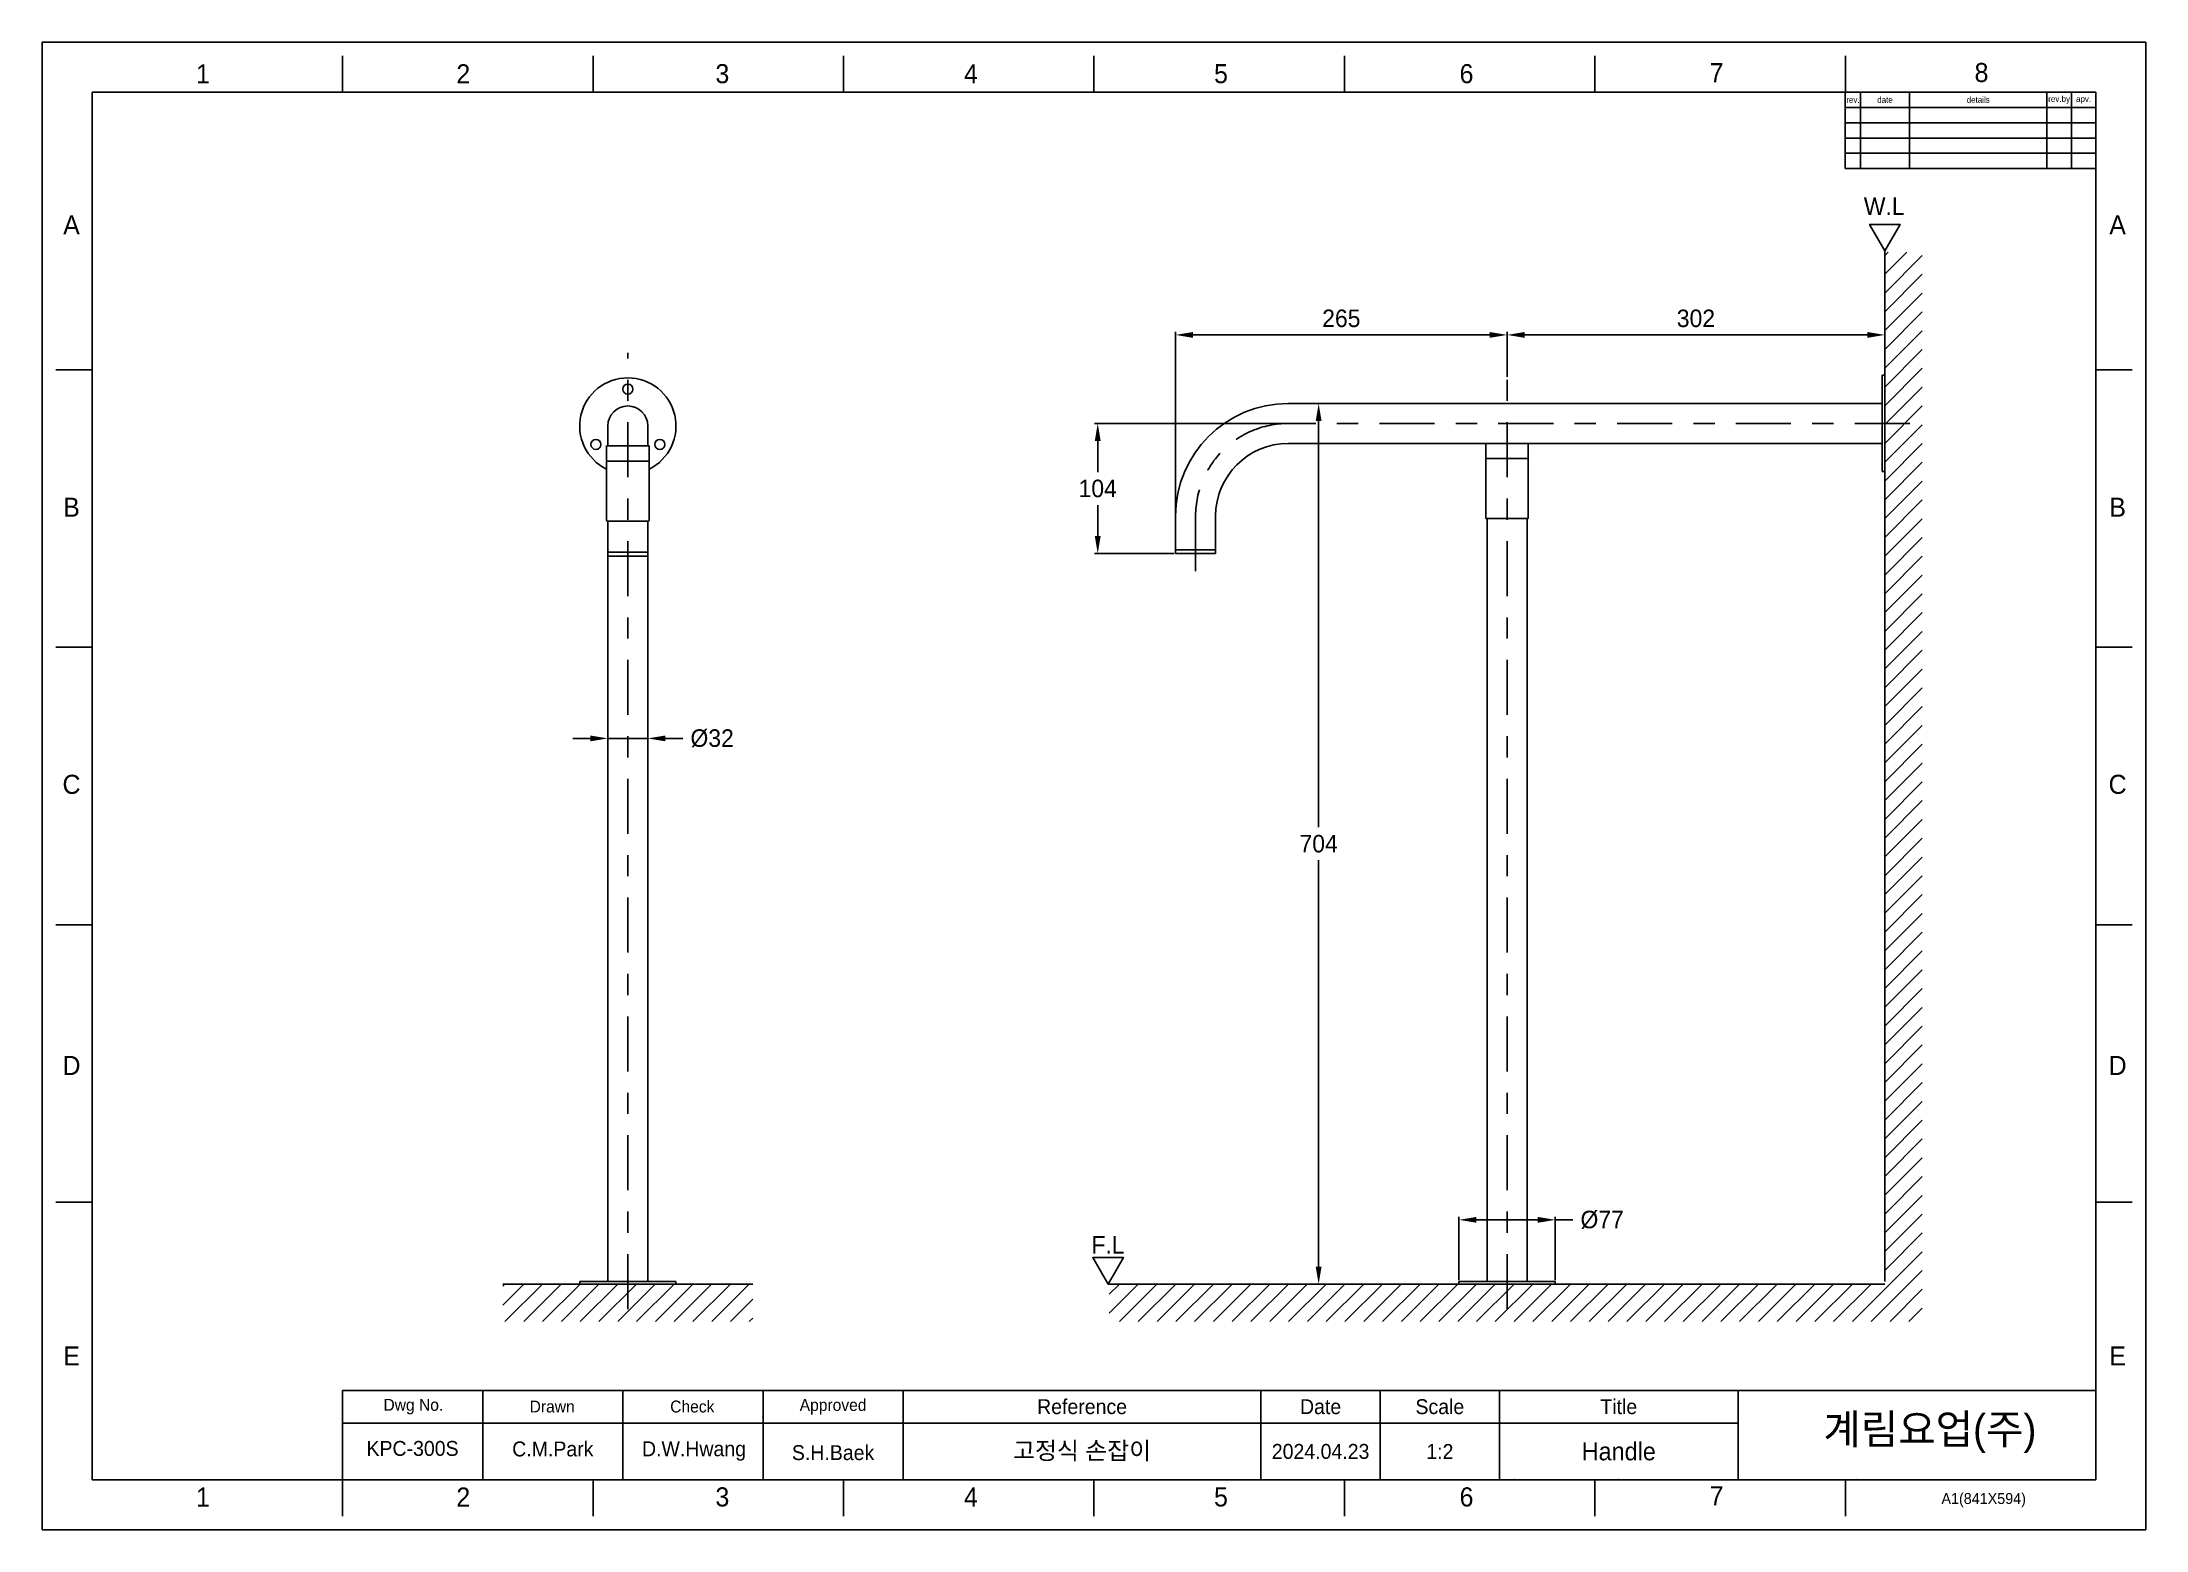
# Model space of a CAD drawing. Extents: x 31137 to 31978, y -12516 to -11921.
import ezdxf

# ---------------------------------------------------------------- set-up
doc = ezdxf.new("R2010")
doc.units = 0
doc.header["$MEASUREMENT"] = 0
doc.linetypes.add('CENTER', pattern=[47.5, 22, -8.5, 8.5, -8.5])
doc.linetypes.add('CENTERX2', pattern=[101.6, 63.5, -12.7, 12.7, -12.7])
doc.layers.get('0').update_dxf_attribs({"linetype": 'CONTINUOUS'})
doc.layers.add('DIM', color=3, linetype='CONTINUOUS', lineweight=9)
for name, color, linetype in [('FORM', 7, 'CONTINUOUS'), ('HATCH', 5, 'CONTINUOUS'), ('TEXT', 2, 'CONTINUOUS'), ('W.L', 2, 'CONTINUOUS')]:
    doc.layers.add(name, color=color, linetype=linetype)
doc.styles.add('ROMANS', font='')
doc.styles.get("Standard").update_dxf_attribs({"font": ''})
doc.styles.get('ROMANS').set_extended_font_data('Gulim')
doc.styles.get('Standard').set_extended_font_data('Gulim')
doc.dimstyles.new('ISO-25', dxfattribs={"dimtxt": 8, "dimasz": 6, "dimexe": 1.25, "dimexo": 0.625, "dimtad": 1, "dimtih": 1, "dimtoh": 1, "dimdec": 1, "dimdsep": 46, "dimtxsty": 'Standard', "dimcen": 2.5, "dimclrd": 3, "dimclre": 3, "dimclrt": 3, "dimadec": 0, "dimazin": 0, "dimtfac": 1, "dimtdec": 1, "dimtmove": 0, "dimatfit": 3, "dimfxl": 1, "dimarcsym": 0})

# ---------------------------------------------------------------- blocks, each defined once
blk = doc.blocks.new('*D23')
at = {"layer": 'DIM', "color": 3, "lineweight": -2, "transparency": 16777216}
for p, q in [((31722.21, -12055.17), (31722.21, -12037.14)), ((31729.21, -12038.39), (31866.21, -12038.39)), ((31873.21, -12054.92), (31873.21, -12037.14))]:
    blk.add_line(p, q, dxfattribs=at)
at = {"layer": 'DIM', "color": 3, "transparency": 16777216}
for points in [[(31729.21, -12037.22), (31729.21, -12039.56), (31722.21, -12038.39)], [(31866.21, -12037.22), (31866.21, -12039.56), (31873.21, -12038.39)]]:
    blk.add_solid(points, dxfattribs=at)
at = {"layer": 'DIM', "color": 3, "transparency": 16777216, "insert": (31797.71, -12031.8), "char_height": 7, "attachment_point": 5}
blk.add_mtext('302', dxfattribs=at)
blk = doc.blocks.new('*D24')
at = {"layer": 'DIM', "color": 3, "lineweight": -2, "transparency": 16777216}
for p, q in [((31589.71, -12125.17), (31589.71, -12037.14)), ((31715.21, -12038.39), (31596.71, -12038.39)), ((31722.21, -12037.77), (31722.21, -12037.14))]:
    blk.add_line(p, q, dxfattribs=at)
at = {"layer": 'DIM', "color": 3, "transparency": 16777216}
for points in [[(31596.71, -12037.22), (31596.71, -12039.56), (31589.71, -12038.39)], [(31715.21, -12037.22), (31715.21, -12039.56), (31722.21, -12038.39)]]:
    blk.add_solid(points, dxfattribs=at)
at = {"layer": 'DIM', "color": 3, "transparency": 16777216, "insert": (31655.96, -12031.8), "char_height": 7, "attachment_point": 5}
blk.add_mtext('265', dxfattribs=at)
blk = doc.blocks.new('*D25')
at = {"layer": 'DIM', "color": 3, "lineweight": -2, "transparency": 16777216}
for p, q in [((31702.96, -12416.17), (31702.96, -12390.85)), ((31709.96, -12392.1), (31734.46, -12392.1)), ((31741.46, -12416.17), (31741.46, -12390.85)), ((31741.46, -12392.1), (31748.46, -12392.1))]:
    blk.add_line(p, q, dxfattribs=at)
at = {"layer": 'DIM', "color": 3, "transparency": 16777216}
for points in [[(31709.96, -12390.93), (31709.96, -12393.27), (31702.96, -12392.1)], [(31734.46, -12390.93), (31734.46, -12393.27), (31741.46, -12392.1)]]:
    blk.add_solid(points, dxfattribs=at)
at = {"layer": 'DIM', "color": 3, "transparency": 16777216, "insert": (31760.23, -12392.1), "char_height": 7, "attachment_point": 5}
blk.add_mtext('%%C77', dxfattribs=at)
blk = doc.blocks.new('*D26')
at = {"layer": 'DIM', "color": 3, "lineweight": -2, "transparency": 16777216}
for p, q in [((31643.94, -12065.79), (31648.14, -12065.79)), ((31646.89, -12072.79), (31646.89, -12235.2)), ((31646.89, -12410.79), (31646.89, -12248.39)), ((31635.34, -12417.79), (31648.14, -12417.79))]:
    blk.add_line(p, q, dxfattribs=at)
at = {"layer": 'DIM', "color": 3, "transparency": 16777216}
for points in [[(31645.72, -12072.79), (31648.06, -12072.79), (31646.89, -12065.79)], [(31645.72, -12410.79), (31648.06, -12410.79), (31646.89, -12417.79)]]:
    blk.add_solid(points, dxfattribs=at)
at = {"layer": 'DIM', "color": 3, "transparency": 16777216, "insert": (31646.89, -12241.79), "char_height": 7, "attachment_point": 5}
blk.add_mtext('704', dxfattribs=at)
blk = doc.blocks.new('*D27')
at = {"layer": 'DIM', "color": 3, "lineweight": -2, "transparency": 16777216}
for p, q in [((31634.09, -12073.79), (31557.33, -12073.79)), ((31558.58, -12080.79), (31558.58, -12093.2)), ((31558.58, -12118.79), (31558.58, -12106.39)), ((31589.09, -12125.79), (31557.33, -12125.79))]:
    blk.add_line(p, q, dxfattribs=at)
at = {"layer": 'DIM', "color": 3, "transparency": 16777216}
for points in [[(31557.41, -12080.79), (31559.75, -12080.79), (31558.58, -12073.79)], [(31557.41, -12118.79), (31559.75, -12118.79), (31558.58, -12125.79)]]:
    blk.add_solid(points, dxfattribs=at)
at = {"layer": 'DIM', "color": 3, "transparency": 16777216, "insert": (31558.58, -12099.79), "char_height": 7, "attachment_point": 5}
blk.add_mtext('104', dxfattribs=at)
blk = doc.blocks.new('*D28')
at = {"layer": 'DIM', "color": 3, "lineweight": -2, "transparency": 16777216}
for p, q in [((31355.75, -12199.67), (31348.75, -12199.67)), ((31362.75, -12199.04), (31362.75, -12198.42)), ((31362.75, -12199.67), (31378.75, -12199.67)), ((31378.75, -12199.04), (31378.75, -12198.42)), ((31385.75, -12199.67), (31392.75, -12199.67))]:
    blk.add_line(p, q, dxfattribs=at)
at = {"layer": 'DIM', "color": 3, "transparency": 16777216}
for points in [[(31355.75, -12198.5), (31355.75, -12200.83), (31362.75, -12199.67)], [(31385.75, -12198.5), (31385.75, -12200.83), (31378.75, -12199.67)]]:
    blk.add_solid(points, dxfattribs=at)
at = {"layer": 'DIM', "color": 3, "transparency": 16777216, "insert": (31404.45, -12199.67), "char_height": 7, "attachment_point": 5}
blk.add_mtext('%%C32', dxfattribs=at)

msp = doc.modelspace()

# ---------------------------------------------------------------- hatches: boundary and pattern name
at = {"layer": 'HATCH', "linetype": 'ByBlock'}
h = msp.add_hatch(dxfattribs=at)
h.set_pattern_fill('ANSI31', color=5, scale=42.5, style=0)
h.set_pattern_definition([(45, (1033.1506, 0), (-3.7565048, 3.7565048), [])])
h.paths.add_polyline_path([(31888.21, -12005.29), (31873.21, -12005.29), (31873.21, -12417.79), (31563.17, -12417.79), (31563.17, -12432.79), (31888.21, -12432.79)])
h = msp.add_hatch(dxfattribs=at)
h.set_pattern_fill('ANSI31', color=5, scale=42.5, style=0)
h.set_pattern_definition([(45, (-474.66, 0), (-3.7565048, 3.7565048), [])])
h.paths.add_polyline_path([(31420.75, -12417.79), (31390, -12417.79), (31351.5, -12417.79), (31320.75, -12417.79), (31320.75, -12432.79), (31420.75, -12432.79)])

# ---------------------------------------------------------------- linework, layer by layer
at = {"color": 1, "linetype": 'CENTER'}
for p, q in [((31370.75, -12427.79), (31370.75, -12045.54)), ((31722.21, -12427.79), (31722.21, -12055.79)), ((31883.21, -12073.79), (31634.71, -12073.79)), ((31597.71, -12110.79), (31597.71, -12135.79))]:
    msp.add_line(p, q, dxfattribs=at)
for p, q in [((31872.21, -12054.54), (31872.21, -12093.04)), ((31873.21, -12093.04), (31873.21, -12054.54)), ((31722.21, -12065.79), (31634.71, -12065.79)), ((31872.21, -12065.79), (31722.21, -12065.79)), ((31362.75, -12074.79), (31362.75, -12082.79)), ((31378.75, -12074.79), (31378.75, -12082.79)), ((31362.25, -12088.54), (31362.25, -12082.79)), ((31362.25, -12082.79), (31379.25, -12082.79)), ((31379.25, -12088.54), (31379.25, -12082.79)), ((31722.21, -12081.79), (31634.71, -12081.79)), ((31713.71, -12081.79), (31730.71, -12081.79)), ((31713.71, -12087.54), (31713.71, -12081.79)), ((31872.21, -12081.79), (31722.21, -12081.79)), ((31730.71, -12087.54), (31730.71, -12081.79)), ((31362.25, -12089.04), (31362.25, -12112.54)), ((31362.5, -12088.79), (31379, -12088.79)), ((31379.25, -12089.04), (31379.25, -12112.54)), ((31713.71, -12088.04), (31713.71, -12111.54)), ((31730.46, -12087.79), (31713.96, -12087.79)), ((31730.71, -12088.04), (31730.71, -12111.54)), ((31873.21, -12093.04), (31872.21, -12093.04)), ((31362.5, -12112.79), (31379, -12112.79)), ((31362.75, -12112.79), (31362.75, -12416.79)), ((31378.75, -12112.79), (31378.75, -12416.79)), ((31589.71, -12110.79), (31589.71, -12125.79)), ((31605.71, -12110.79), (31605.71, -12125.79)), ((31730.46, -12111.79), (31713.96, -12111.79)), ((31714.21, -12111.79), (31714.21, -12275.23)), ((31714.21, -12111.79), (31714.21, -12416.79)), ((31729.77, -12111.79), (31714.65, -12111.79)), ((31730.21, -12111.79), (31730.21, -12275.23)), ((31730.21, -12111.79), (31730.21, -12416.79)), ((31362.75, -12125.29), (31378.75, -12125.29)), ((31362.75, -12126.79), (31378.75, -12126.79)), ((31605.71, -12124.29), (31589.71, -12124.29)), ((31605.71, -12125.79), (31589.71, -12125.79)), ((31351.5, -12417.79), (31351.5, -12416.79)), ((31351.5, -12416.79), (31390, -12416.79)), ((31351.5, -12417.79), (31390, -12417.79)), ((31390, -12417.79), (31390, -12416.79)), ((31702.96, -12416.79), (31702.96, -12417.79)), ((31741.46, -12416.79), (31702.96, -12416.79)), ((31741.46, -12417.79), (31702.96, -12417.79)), ((31741.46, -12416.79), (31741.46, -12417.79))]:
    msp.add_line(p, q)
for centre in [(31370.75, -12060.04), (31357.98, -12082.17), (31383.53, -12082.17)]:
    msp.add_circle(centre, 2)
for centre, radius, start, end in [((31370.75, -12074.79), 19.25, 296.20336, 243.79664), ((31370.75, -12074.79), 8, 0, 180), ((31634.71, -12110.79), 45, 90, 180), ((31634.71, -12110.79), 29, 90, 180), ((31362.5, -12088.54), 0.25, 180, 270), ((31362.5, -12089.04), 0.25, 90, 180), ((31379, -12088.54), 0.25, 270, 0), ((31379, -12089.04), 0.25, 0, 90), ((31713.96, -12087.54), 0.25, 180, 270), ((31713.96, -12088.04), 0.25, 90, 180), ((31730.46, -12087.54), 0.25, 270, 0), ((31730.46, -12088.04), 0.25, 0, 90), ((31362.5, -12112.54), 0.25, 180, 270), ((31379, -12112.54), 0.25, 270, 0), ((31713.96, -12111.54), 0.25, 180, 270), ((31730.46, -12111.54), 0.25, 270, 0)]:
    msp.add_arc(centre, radius, start, end)
msp.add_arc((31634.71, -12110.79), 37, 90, 180, dxfattribs=at)
at = {"layer": 'FORM', "color": 7, "linetype": 'Continuous'}
for p, q in [((31136.59, -12516.05), (31136.59, -11921.34)), ((31136.59, -11921.34), (31977.59, -11921.34)), ((31977.59, -12516.05), (31977.59, -11921.34)), ((31256.74, -11941.36), (31256.74, -11926.81)), ((31356.86, -11941.36), (31356.86, -11926.81)), ((31456.97, -11941.36), (31456.97, -11926.81)), ((31557.09, -11941.36), (31557.09, -11926.81)), ((31657.21, -11941.36), (31657.21, -11926.81)), ((31757.33, -11941.36), (31757.33, -11926.81)), ((31857.45, -11941.36), (31857.45, -11926.81)), ((31156.62, -11941.36), (31156.62, -12496.02)), ((31957.57, -11941.36), (31156.62, -11941.36)), ((31156.62, -12052.3), (31142.06, -12052.3)), ((31957.57, -12052.29), (31972.12, -12052.29)), ((31156.62, -12163.23), (31142.06, -12163.23)), ((31957.57, -12163.22), (31972.13, -12163.22)), ((31156.62, -12274.16), (31142.06, -12274.16)), ((31957.57, -12274.15), (31972.13, -12274.15)), ((31156.62, -12385.09), (31142.06, -12385.09)), ((31957.58, -12385.09), (31972.13, -12385.09)), ((31312.76, -12460.27), (31256.74, -12460.27)), ((31256.74, -12460.27), (31256.74, -12496.02)), ((31256.74, -12470.99), (31256.74, -12460.27)), ((31957.57, -12496.02), (31156.62, -12496.02)), ((31256.74, -12496.02), (31256.74, -12510.58)), ((31356.86, -12496.02), (31356.86, -12510.58)), ((31456.97, -12496.02), (31456.97, -12510.58)), ((31557.09, -12496.02), (31557.09, -12510.58)), ((31657.21, -12496.02), (31657.21, -12510.58)), ((31757.33, -12496.02), (31757.33, -12510.58)), ((31857.45, -12496.02), (31857.45, -12510.58)), ((31136.59, -12516.05), (31977.59, -12516.05))]:
    msp.add_line(p, q, dxfattribs=at)
at = {"layer": 'FORM'}
for p, q in [((31857.42, -11941.36), (31857.42, -11971.9)), ((31863.53, -11941.36), (31863.53, -11971.9)), ((31883.07, -11941.36), (31883.07, -11971.9)), ((31938.03, -11941.36), (31938.03, -11971.9)), ((31947.8, -11941.36), (31947.8, -11971.9)), ((31957.57, -11947.47), (31857.42, -11947.47)), ((31957.57, -11953.58), (31857.42, -11953.58)), ((31957.57, -11959.68), (31857.42, -11959.68)), ((31957.57, -11965.79), (31857.42, -11965.79)), ((31957.57, -11971.9), (31857.42, -11971.9)), ((31312.76, -12460.27), (31957.57, -12460.27)), ((31312.76, -12460.27), (31312.76, -12496.02)), ((31368.77, -12460.27), (31368.77, -12496.02)), ((31424.79, -12496.02), (31424.79, -12460.27)), ((31480.81, -12496.02), (31480.81, -12460.27)), ((31623.84, -12496.02), (31623.84, -12460.27)), ((31623.84, -12496.02), (31623.84, -12460.27)), ((31623.84, -12496.02), (31623.84, -12460.27)), ((31671.52, -12496.02), (31671.52, -12460.27)), ((31719.19, -12496.02), (31719.19, -12460.27)), ((31814.54, -12496.02), (31814.54, -12460.27)), ((31256.74, -12473.38), (31814.54, -12473.38))]:
    msp.add_line(p, q, dxfattribs=at)
at = {"layer": 'FORM', "linetype": 'Continuous'}
msp.add_line((31957.57, -11941.36), (31957.57, -12496.02), dxfattribs=at)
at = {"layer": 'FORM', "color": 2}
msp.add_line((31873.21, -12054.54), (31872.21, -12054.54), dxfattribs=at)
at = {"layer": 'FORM'}
for p in [(31725.31, -12496.02), (31766.75, -12496.02), (31862.16, -12496.02)]:
    msp.add_point(p, dxfattribs=at)
at = {"layer": 'TEXT'}
msp.add_point((31424.79, -12470.99), dxfattribs=at)
at = {"layer": 'W.L', "color": 2}
for p, q in [((31873.21, -12416.74), (31873.21, -12004.76)), ((31351.5, -12417.79), (31320.75, -12417.79)), ((31390, -12417.79), (31420.75, -12417.79)), ((31873.21, -12417.79), (31562.72, -12417.79))]:
    msp.add_line(p, q, dxfattribs=at)
at = {"layer": 'W.L', "color": 2, "linetype": 'ByBlock'}
for points in [[(31873.21, -12004.76), (31867.1, -11994.19), (31879.32, -11994.19)], [(31562.72, -12417.79), (31556.61, -12407.22), (31568.82, -12407.22)]]:
    msp.add_lwpolyline(points, close=True, dxfattribs=at)

# ---------------------------------------------------------------- texts
at = {"layer": 'FORM', "char_height": 7.63, "attachment_point": 5}
for s, width, insert in [('1', 50.0595, (31200.9, -11934.02)), ('2', 50.0595, (31304.98, -11934.02)), ('3', 50.0595, (31408.54, -11934.02)), ('4', 50.0595, (31507.89, -11934.02)), ('5', 50.0595, (31607.85, -11934.02)), ('6', 50.0595, (31706.01, -11934.02)), ('7', 50.0595, (31805.96, -11933.56)), ('8', 50.0595, (31911.87, -11933.56)), ('A', 10.0119, (31148.35, -11994.42)), ('A', 10.0119, (31966.27, -11994.42)), ('B', 10.0119, (31148.35, -12107.25)), ('B', 10.0119, (31966.27, -12107.25)), ('C', 10.0119, (31148.35, -12218.07)), ('C', 10.0119, (31966.27, -12218.07)), ('D', 10.0119, (31148.35, -12330.4)), ('D', 10.0119, (31966.27, -12330.4)), ('E', 10.0119, (31148.35, -12446.51)), ('E', 10.0119, (31966.27, -12446.51)), ('1', 50.0595, (31200.9, -12502.9)), ('2', 50.0595, (31304.98, -12502.9)), ('3', 50.0595, (31408.54, -12502.9)), ('4', 50.0595, (31507.89, -12502.9)), ('5', 50.0595, (31607.85, -12502.9)), ('6', 50.0595, (31706.01, -12502.9)), ('7', 50.0595, (31805.96, -12502.45))]:
    msp.add_mtext_dynamic_manual_height_columns(s, width=width, gutter_width=12.51, heights=[0], dxfattribs=dict(at, insert=insert))
at = {"layer": 'TEXT', "style": 'ROMANS'}
msp.add_text('A1(841X594)', height=4.3802, dxfattribs=at).set_placement((31895.86, -12505.69))
at = {"layer": 'TEXT', "attachment_point": 5}
for s, width, gutter_width, heights, insert, char_height in [('rev.', 6.1066, 15.27, [0], (31860.48, -11944.42), 2.443), ('date', 19.5411, 15.27, [0], (31873.3, -11944.42), 2.443), ('details', 54.9593, 15.27, [0], (31910.55, -11944.42), 2.443), ('rev.by', 9.7705, 15.27, [0], (31942.91, -11944.42), 2.443), ('apv.', 9.7705, 15.27, [0], (31952.68, -11944.42), 2.443), ('Approved', 56.019, 29.8, [0], (31452.8, -12466.82), 4.768), ('Reference', 143.0272, 29.8, [0], (31552.33, -12466.82), 5.959), ('Scale', 47.6757, 29.8, [0], (31695.35, -12466.82), 5.959), ('Title', 95.3515, 29.8, [0], (31766.87, -12466.82), 5.959), ('Dwg No.', 56.019, 29.8, [0], (31285.01, -12466.76), 4.768), ('Drawn', 56.019, 29.8, [0], (31340.5, -12466.76), 4.768), ('Check', 56.019, 29.8, [0], (31396.52, -12466.76), 4.768), ('Date', 47.6757, 29.8, [0], (31647.68, -12466.82), 5.959), ('KPC-300S', 5.9595, 29.8, [5.19], (31284.68, -12483.51), 5.959), ('C.M.Park', 44.8871, 29.8, [0], (31340.77, -12483.73), 5.959), ('고정식 손잡이', 143.0272, 29.8, [0], (31552.33, -12484.7), 7), ('D.W.Hwang', 56.019, 29.8, [0], (31397.2, -12484.53), 5.959), ('S.H.Baek', 56.019, 29.8, [0], (31452.8, -12485.2), 5.959), ('2024.04.23', 47.6757, 29.8, [0], (31647.68, -12484.7), 5.959), ('1:2', 47.6757, 29.8, [0], (31695.35, -12484.7), 5.959), ('Handle', 95.3515, 29.8, [0], (31766.87, -12484.7), 7.151)]:
    msp.add_mtext_dynamic_manual_height_columns(s, width=width, gutter_width=gutter_width, heights=heights, dxfattribs=dict(at, insert=insert, char_height=char_height))
at = {"layer": 'TEXT', "linetype": 'CENTERX2', "insert": (31891.24, -12477.57), "char_height": 11.9189, "attachment_point": 5}
msp.add_mtext_dynamic_manual_height_columns('{\\fHYGothic-Medium|b0|i0|c129|p18;계림요업(주)}', width=143.0272, gutter_width=29.8, heights=[0], dxfattribs=at)
at = {"layer": 'W.L', "color": 2, "linetype": 'ByBlock', "char_height": 7, "attachment_point": 1}
for s, insert in [('W.L', (31864.83, -11983.45)), ('F.L', (31556.07, -12398.57))]:
    msp.add_mtext_dynamic_manual_height_columns(s, width=26.1796, gutter_width=26.28, heights=[0], dxfattribs=dict(at, insert=insert))

# ---------------------------------------------------------------- dimensions: what is measured, and where the dimension line sits
at = {"layer": 'DIM'}
for base, p1, p2, angle, text, picture, middle in [((31589.71, -12038.39), (31722.21, -12038.39), (31589.71, -12125.79), 180, '265', '*D24', (31655.96, -12031.8)), ((31873.21, -12038.39), (31722.21, -12055.79), (31873.21, -12055.54), 180, '302', '*D23', (31797.71, -12031.8)), ((31646.89, -12417.79), (31643.31, -12065.79), (31634.71, -12417.79), 90, '704', '*D26', (31646.89, -12241.79)), ((31558.58, -12125.79), (31634.71, -12073.79), (31589.71, -12125.79), 90, '104', '*D27', (31558.58, -12099.79))]:
    dim = msp.add_linear_dim(base=base, p1=p1, p2=p2, angle=angle, text=text, dimstyle='ISO-25', override={"dimtxt": 7, "dimasz": 7, "dimgap": 3}, dxfattribs=at)
    dim.commit()
    dim.dimension.update_dxf_attribs({"geometry": picture, "text_midpoint": middle})
dim = msp.add_linear_dim(base=(31378.75, -12199.67), p1=(31362.75, -12199.67), p2=(31378.75, -12199.67), text='%%C32', dimstyle='ISO-25', override={"dimtxt": 7, "dimasz": 7, "dimgap": 3, "dimtad": 0}, dxfattribs=at)
dim.commit()
dim.dimension.update_dxf_attribs({"geometry": '*D28', "text_midpoint": (31404.45, -12199.67), "dimtype": 160})
dim = msp.add_linear_dim(base=(31702.96, -12392.1), p1=(31741.46, -12416.79), p2=(31702.96, -12416.79), angle=180, text='%%C77', dimstyle='ISO-25', override={"dimtxt": 7, "dimasz": 7, "dimgap": 3, "dimtad": 0}, dxfattribs=at)
dim.commit()
dim.dimension.update_dxf_attribs({"geometry": '*D25', "text_midpoint": (31760.23, -12392.1), "dimtype": 160})

doc.saveas('drawing.dxf')
